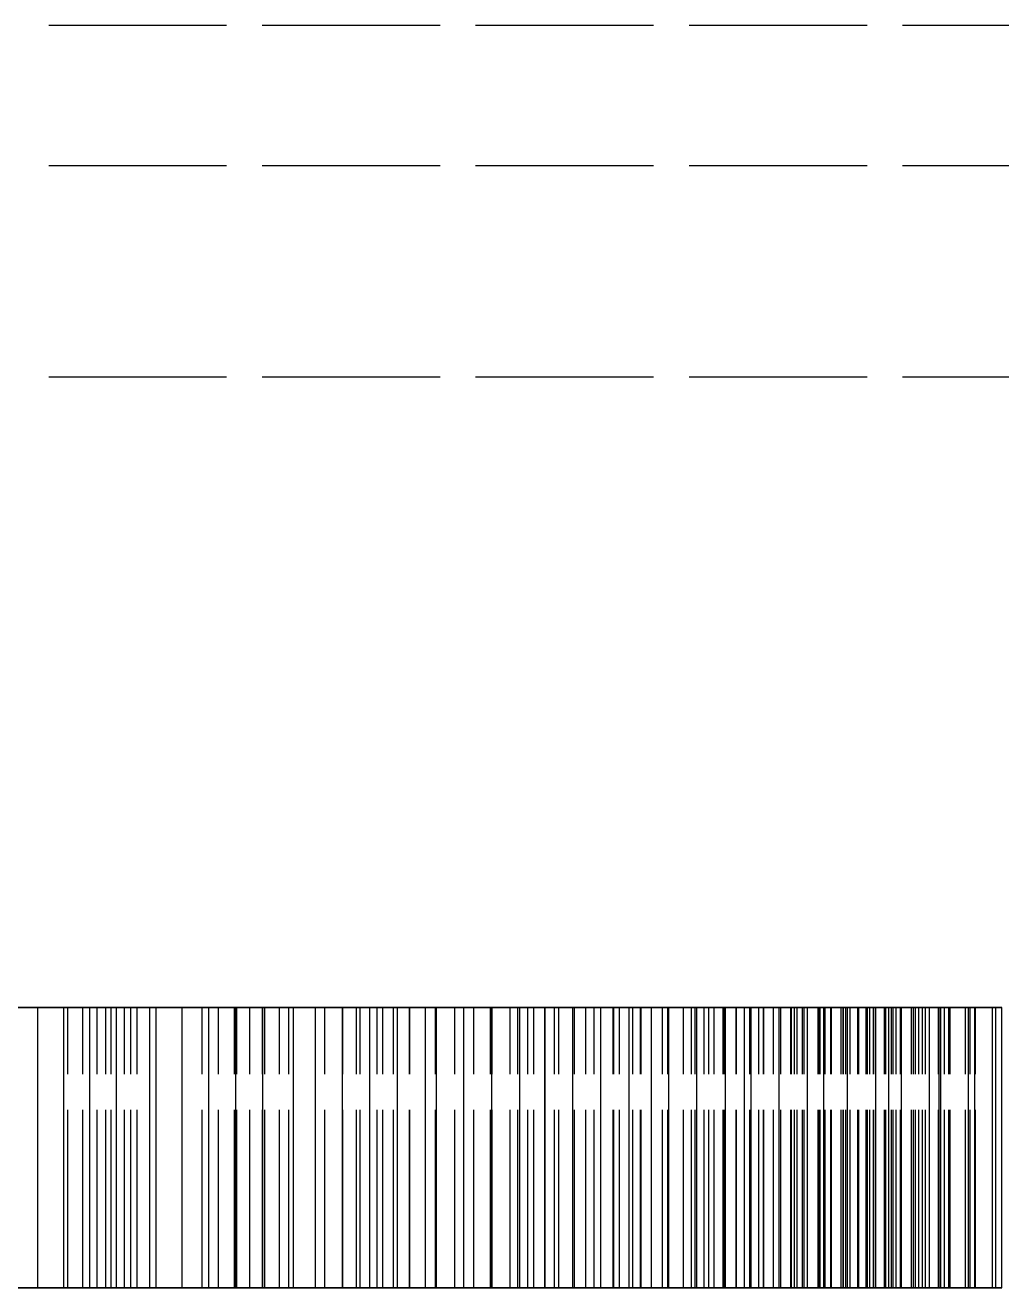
# Model space of a CAD drawing. Header units: millimetres. Extents: x -30 to 167, y -46 to 88.
# Drawn here: x 17.03 to 24, y 74.19 to 83.2 of the extents above; entities that cross this region are included whole.
import ezdxf

# ---------------------------------------------------------------- set-up
doc = ezdxf.new("R2010")
doc.units = ezdxf.units.MM
doc.linetypes.add('DASHED', pattern=[1.524, 1.27, -0.254])
doc.layers.add('HIDDEN', color=8, linetype='DASHED')
doc.layers.add('VISIBLE', color=7, linetype='CONTINUOUS')

msp = doc.modelspace()

# ---------------------------------------------------------------- linework, layer by layer
at = {"layer": 'HIDDEN'}
for p, q in [((-27, 83.20183), (27, 83.20183)), ((-27, 82.20183), (27, 82.20183)), ((-27, 80.69183), (27, 80.69183))]:
    msp.add_line(p, q, dxfattribs=at)
for points in [[(16.93831, 76.19183), (17.11903, 76.19183)], [(17.11903, 76.19183), (17.30323, 76.19183)], [(17.11903, 74.19183), (17.11903, 76.19183)], [(17.30323, 76.19183), (17.4907, 76.19183)], [(17.30323, 74.19183), (17.30323, 76.19183)], [(17.3323, 76.19183), (17.60332, 76.19183)], [(17.43919, 76.19183), (17.3323, 76.19183)], [(17.60332, 76.19183), (17.3323, 76.19183)], [(17.3323, 76.19183), (17.43919, 76.19183)], [(17.3323, 74.19183), (17.3323, 76.19183)], [(17.3323, 74.19183), (17.3323, 76.19183)], [(17.54205, 76.19183), (17.43919, 76.19183)], [(17.43919, 76.19183), (17.54205, 76.19183)], [(17.43919, 74.19183), (17.43919, 76.19183)], [(17.43919, 74.19183), (17.43919, 76.19183)], [(17.4907, 76.19183), (17.68129, 76.19183)], [(17.4907, 74.19183), (17.4907, 76.19183)], [(17.64112, 76.19183), (17.54205, 76.19183)], [(17.54205, 76.19183), (17.64112, 76.19183)], [(17.54205, 74.19183), (17.54205, 76.19183)], [(17.54205, 74.19183), (17.54205, 76.19183)], [(17.60332, 76.19183), (17.78194, 76.19183)], [(17.78194, 76.19183), (17.60332, 76.19183)], [(17.60332, 74.19183), (17.60332, 76.19183)], [(17.60332, 74.19183), (17.60332, 76.19183)], [(17.73656, 76.19183), (17.64112, 76.19183)], [(17.64112, 76.19183), (17.73656, 76.19183)], [(17.64112, 74.19183), (17.64112, 76.19183)], [(17.64112, 74.19183), (17.64112, 76.19183)], [(17.68129, 76.19183), (17.91705, 76.19183)], [(17.68129, 74.19183), (17.68129, 76.19183)], [(17.82851, 76.19183), (17.73656, 76.19183)], [(17.73656, 76.19183), (17.82851, 76.19183)], [(17.73656, 74.19183), (17.73656, 76.19183)], [(17.73656, 74.19183), (17.73656, 76.19183)], [(17.78194, 76.19183), (17.96426, 76.19183)], [(17.91705, 76.19183), (17.78194, 76.19183)], [(17.78194, 74.19183), (17.78194, 76.19183)], [(17.78194, 74.19183), (17.78194, 76.19183)], [(17.91705, 76.19183), (17.82851, 76.19183)], [(17.82851, 76.19183), (17.91705, 76.19183)], [(17.82851, 74.19183), (17.82851, 76.19183)], [(17.82851, 74.19183), (17.82851, 76.19183)], [(17.91705, 74.19183), (17.91705, 76.19183)], [(17.96426, 76.19183), (18.15002, 76.19183)], [(17.96426, 74.19183), (17.96426, 76.19183)], [(18.15002, 76.19183), (18.33897, 76.19183)], [(18.15002, 74.19183), (18.15002, 76.19183)], [(18.2907, 76.19183), (18.5397, 76.19183)], [(18.40825, 76.19183), (18.2907, 76.19183)], [(18.5397, 76.19183), (18.2907, 76.19183)], [(18.2907, 76.19183), (18.40825, 76.19183)], [(18.2907, 74.19183), (18.2907, 76.19183)], [(18.2907, 74.19183), (18.2907, 76.19183)], [(18.33897, 76.19183), (18.53094, 76.19183)], [(18.33897, 74.19183), (18.33897, 76.19183)], [(18.52207, 76.19183), (18.40825, 76.19183)], [(18.40825, 76.19183), (18.52207, 76.19183)], [(18.40825, 74.19183), (18.40825, 76.19183)], [(18.40825, 74.19183), (18.40825, 76.19183)], [(18.63238, 76.19183), (18.52207, 76.19183)], [(18.52207, 76.19183), (18.63238, 76.19183)], [(18.52207, 74.19183), (18.52207, 76.19183)], [(18.52207, 74.19183), (18.52207, 76.19183)], [(18.53094, 76.19183), (18.72577, 76.19183)], [(18.53094, 74.19183), (18.53094, 76.19183)], [(18.5397, 76.19183), (18.72315, 76.19183)], [(18.72315, 76.19183), (18.5397, 76.19183)], [(18.5397, 74.19183), (18.5397, 76.19183)], [(18.5397, 74.19183), (18.5397, 76.19183)], [(18.73933, 76.19183), (18.63238, 76.19183)], [(18.63238, 76.19183), (18.73933, 76.19183)], [(18.63238, 74.19183), (18.63238, 76.19183)], [(18.63238, 74.19183), (18.63238, 76.19183)], [(18.72315, 76.19183), (18.90999, 76.19183)], [(18.90999, 76.19183), (18.72315, 76.19183)], [(18.72315, 74.19183), (18.72315, 76.19183)], [(18.72315, 74.19183), (18.72315, 76.19183)], [(18.72577, 76.19183), (18.94359, 76.19183)], [(18.72577, 74.19183), (18.72577, 76.19183)], [(18.84304, 76.19183), (18.73933, 76.19183)], [(18.73933, 76.19183), (18.84304, 76.19183)], [(18.73933, 74.19183), (18.73933, 76.19183)], [(18.73933, 74.19183), (18.73933, 76.19183)], [(18.94359, 76.19183), (18.84304, 76.19183)], [(18.84304, 76.19183), (18.94359, 76.19183)], [(18.84304, 74.19183), (18.84304, 76.19183)], [(18.84304, 74.19183), (18.84304, 76.19183)], [(18.90999, 76.19183), (19.09994, 76.19183)], [(18.94359, 76.19183), (18.90999, 76.19183)], [(18.90999, 74.19183), (18.90999, 76.19183)], [(18.90999, 74.19183), (18.90999, 76.19183)], [(18.94359, 74.19183), (18.94359, 76.19183)], [(19.09994, 76.19183), (19.29281, 76.19183)], [(19.09994, 74.19183), (19.09994, 76.19183)], [(19.16741, 76.19183), (19.39329, 76.19183)], [(19.29509, 76.19183), (19.16741, 76.19183)], [(19.39329, 76.19183), (19.16741, 76.19183)], [(19.16741, 76.19183), (19.29509, 76.19183)], [(19.16741, 74.19183), (19.16741, 76.19183)], [(19.16741, 74.19183), (19.16741, 76.19183)], [(19.29281, 76.19183), (19.48841, 76.19183)], [(19.29281, 74.19183), (19.29281, 76.19183)], [(19.41937, 76.19183), (19.29509, 76.19183)], [(19.29509, 76.19183), (19.41937, 76.19183)], [(19.29509, 74.19183), (19.29509, 76.19183)], [(19.29509, 74.19183), (19.29509, 76.19183)], [(19.39329, 76.19183), (19.58074, 76.19183)], [(19.58074, 76.19183), (19.39329, 76.19183)], [(19.39329, 74.19183), (19.39329, 76.19183)], [(19.39329, 74.19183), (19.39329, 76.19183)], [(19.54043, 76.19183), (19.41937, 76.19183)], [(19.41937, 76.19183), (19.54043, 76.19183)], [(19.41937, 74.19183), (19.41937, 76.19183)], [(19.41937, 74.19183), (19.41937, 76.19183)], [(19.48841, 76.19183), (19.68661, 76.19183)], [(19.48841, 74.19183), (19.48841, 76.19183)], [(19.65842, 76.19183), (19.54043, 76.19183)], [(19.54043, 76.19183), (19.65842, 76.19183)], [(19.54043, 74.19183), (19.54043, 76.19183)], [(19.54043, 74.19183), (19.54043, 76.19183)], [(19.58074, 76.19183), (19.77125, 76.19183)], [(19.77125, 76.19183), (19.58074, 76.19183)], [(19.58074, 74.19183), (19.58074, 76.19183)], [(19.58074, 74.19183), (19.58074, 76.19183)], [(19.77342, 76.19183), (19.65842, 76.19183)], [(19.65842, 76.19183), (19.77342, 76.19183)], [(19.65842, 74.19183), (19.65842, 76.19183)], [(19.65842, 74.19183), (19.65842, 76.19183)], [(19.68661, 76.19183), (19.88552, 76.19183)], [(19.68661, 74.19183), (19.68661, 76.19183)], [(19.77125, 76.19183), (19.96456, 76.19183)], [(19.88552, 76.19183), (19.77125, 76.19183)], [(19.77125, 74.19183), (19.77125, 76.19183)], [(19.77125, 74.19183), (19.77125, 76.19183)], [(19.88552, 76.19183), (19.77342, 76.19183)], [(19.77342, 76.19183), (19.88552, 76.19183)], [(19.77342, 74.19183), (19.77342, 76.19183)], [(19.77342, 74.19183), (19.77342, 76.19183)], [(19.88552, 74.19183), (19.88552, 76.19183)], [(19.95852, 76.19183), (20.16025, 76.19183)], [(20.09575, 76.19183), (19.95852, 76.19183)], [(20.16025, 76.19183), (19.95852, 76.19183)], [(19.95852, 76.19183), (20.09575, 76.19183)], [(19.95852, 74.19183), (19.95852, 76.19183)], [(19.95852, 74.19183), (19.95852, 76.19183)], [(19.96456, 76.19183), (20.16048, 76.19183)], [(19.96456, 74.19183), (19.96456, 76.19183)], [(20.22993, 76.19183), (20.09575, 76.19183)], [(20.09575, 76.19183), (20.22993, 76.19183)], [(20.09575, 74.19183), (20.09575, 76.19183)], [(20.09575, 74.19183), (20.09575, 76.19183)], [(20.16025, 76.19183), (20.35088, 76.19183)], [(20.35088, 76.19183), (20.16025, 76.19183)], [(20.16025, 74.19183), (20.16025, 76.19183)], [(20.16025, 74.19183), (20.16025, 76.19183)], [(20.16048, 76.19183), (20.35885, 76.19183)], [(20.16048, 74.19183), (20.16048, 76.19183)], [(20.3612, 76.19183), (20.22993, 76.19183)], [(20.22993, 76.19183), (20.3612, 76.19183)], [(20.22993, 74.19183), (20.22993, 76.19183)], [(20.22993, 74.19183), (20.22993, 76.19183)], [(20.35088, 76.19183), (20.54421, 76.19183)], [(20.54421, 76.19183), (20.35088, 76.19183)], [(20.35088, 74.19183), (20.35088, 76.19183)], [(20.35088, 74.19183), (20.35088, 76.19183)], [(20.35885, 76.19183), (20.55953, 76.19183)], [(20.35885, 74.19183), (20.35885, 76.19183)], [(20.4897, 76.19183), (20.3612, 76.19183)], [(20.3612, 76.19183), (20.4897, 76.19183)], [(20.3612, 74.19183), (20.3612, 76.19183)], [(20.3612, 74.19183), (20.3612, 76.19183)], [(20.61549, 76.19183), (20.4897, 76.19183)], [(20.4897, 76.19183), (20.61549, 76.19183)], [(20.4897, 74.19183), (20.4897, 76.19183)], [(20.4897, 74.19183), (20.4897, 76.19183)], [(20.54421, 76.19183), (20.74001, 76.19183)], [(20.73864, 76.19183), (20.54421, 76.19183)], [(20.54421, 74.19183), (20.54421, 76.19183)], [(20.54421, 74.19183), (20.54421, 76.19183)], [(20.55953, 76.19183), (20.73864, 76.19183)], [(20.55953, 74.19183), (20.55953, 76.19183)], [(20.73864, 76.19183), (20.61549, 76.19183)], [(20.61549, 76.19183), (20.73864, 76.19183)], [(20.61549, 74.19183), (20.61549, 76.19183)], [(20.61549, 74.19183), (20.61549, 76.19183)], [(20.66048, 76.19183), (20.83718, 76.19183)], [(20.80667, 76.19183), (20.66048, 76.19183)], [(20.83718, 76.19183), (20.66048, 76.19183)], [(20.66048, 76.19183), (20.80667, 76.19183)], [(20.66048, 74.19183), (20.66048, 76.19183)], [(20.66048, 74.19183), (20.66048, 76.19183)], [(20.73864, 74.19183), (20.73864, 76.19183)], [(20.74001, 76.19183), (20.93811, 76.19183)], [(20.74001, 74.19183), (20.74001, 76.19183)], [(20.95014, 76.19183), (20.80667, 76.19183)], [(20.80667, 76.19183), (20.95014, 76.19183)], [(20.80667, 74.19183), (20.80667, 76.19183)], [(20.80667, 74.19183), (20.80667, 76.19183)], [(20.83718, 76.19183), (21.03013, 76.19183)], [(21.03013, 76.19183), (20.83718, 76.19183)], [(20.83718, 74.19183), (20.83718, 76.19183)], [(20.83718, 74.19183), (20.83718, 76.19183)], [(20.93811, 76.19183), (21.13835, 76.19183)], [(20.93811, 74.19183), (20.93811, 76.19183)], [(21.09104, 76.19183), (20.95014, 76.19183)], [(20.95014, 76.19183), (21.09104, 76.19183)], [(20.95014, 74.19183), (20.95014, 76.19183)], [(20.95014, 74.19183), (20.95014, 76.19183)], [(21.03013, 76.19183), (21.22542, 76.19183)], [(21.22542, 76.19183), (21.03013, 76.19183)], [(21.03013, 74.19183), (21.03013, 76.19183)], [(21.03013, 74.19183), (21.03013, 76.19183)], [(21.22947, 76.19183), (21.09104, 76.19183)], [(21.09104, 76.19183), (21.22947, 76.19183)], [(21.09104, 74.19183), (21.09104, 76.19183)], [(21.09104, 74.19183), (21.09104, 76.19183)], [(21.13835, 76.19183), (21.34062, 76.19183)], [(21.13835, 74.19183), (21.13835, 76.19183)], [(21.22542, 76.19183), (21.42283, 76.19183)], [(21.42283, 76.19183), (21.22542, 76.19183)], [(21.22542, 74.19183), (21.22542, 76.19183)], [(21.22542, 74.19183), (21.22542, 76.19183)], [(21.36548, 76.19183), (21.22947, 76.19183)], [(21.22947, 76.19183), (21.36548, 76.19183)], [(21.22947, 74.19183), (21.22947, 76.19183)], [(21.22947, 74.19183), (21.22947, 76.19183)], [(21.27017, 76.19183), (21.42104, 76.19183)], [(21.42465, 76.19183), (21.27017, 76.19183)], [(21.42104, 76.19183), (21.27017, 76.19183)], [(21.27017, 76.19183), (21.42465, 76.19183)], [(21.27017, 74.19183), (21.27017, 76.19183)], [(21.27017, 74.19183), (21.27017, 76.19183)], [(21.34062, 76.19183), (21.49914, 76.19183)], [(21.34062, 74.19183), (21.34062, 76.19183)], [(21.49914, 76.19183), (21.36548, 76.19183)], [(21.36548, 76.19183), (21.49914, 76.19183)], [(21.36548, 74.19183), (21.36548, 76.19183)], [(21.36548, 74.19183), (21.36548, 76.19183)], [(21.42104, 76.19183), (21.61545, 76.19183)], [(21.61545, 76.19183), (21.42104, 76.19183)], [(21.42104, 74.19183), (21.42104, 76.19183)], [(21.42104, 74.19183), (21.42104, 76.19183)], [(21.42283, 76.19183), (21.62222, 76.19183)], [(21.49914, 76.19183), (21.42283, 76.19183)], [(21.42283, 74.19183), (21.42283, 76.19183)], [(21.42283, 74.19183), (21.42283, 76.19183)], [(21.57678, 76.19183), (21.42465, 76.19183)], [(21.42465, 76.19183), (21.57678, 76.19183)], [(21.42465, 74.19183), (21.42465, 76.19183)], [(21.42465, 74.19183), (21.42465, 76.19183)], [(21.49914, 74.19183), (21.49914, 76.19183)], [(21.72668, 76.19183), (21.57678, 76.19183)], [(21.57678, 76.19183), (21.72668, 76.19183)], [(21.57678, 74.19183), (21.57678, 76.19183)], [(21.57678, 74.19183), (21.57678, 76.19183)], [(21.61545, 76.19183), (21.81182, 76.19183)], [(21.81182, 76.19183), (21.61545, 76.19183)], [(21.61545, 74.19183), (21.61545, 76.19183)], [(21.61545, 74.19183), (21.61545, 76.19183)], [(21.62222, 76.19183), (21.82345, 76.19183)], [(21.62222, 74.19183), (21.62222, 76.19183)], [(21.87442, 76.19183), (21.72668, 76.19183)], [(21.72668, 76.19183), (21.87442, 76.19183)], [(21.72668, 74.19183), (21.72668, 76.19183)], [(21.72668, 74.19183), (21.72668, 76.19183)], [(21.78487, 76.19183), (21.90923, 76.19183)], [(21.94695, 76.19183), (21.78487, 76.19183)], [(21.90923, 76.19183), (21.78487, 76.19183)], [(21.78487, 76.19183), (21.94695, 76.19183)], [(21.78487, 74.19183), (21.78487, 76.19183)], [(21.78487, 74.19183), (21.78487, 76.19183)], [(21.81182, 76.19183), (22.00998, 76.19183)], [(22.00998, 76.19183), (21.81182, 76.19183)], [(21.81182, 74.19183), (21.81182, 76.19183)], [(21.81182, 74.19183), (21.81182, 76.19183)], [(21.82345, 76.19183), (22.0264, 76.19183)], [(21.82345, 74.19183), (21.82345, 76.19183)], [(22.02005, 76.19183), (21.87442, 76.19183)], [(21.87442, 76.19183), (22.02005, 76.19183)], [(21.87442, 74.19183), (21.87442, 76.19183)], [(21.87442, 74.19183), (21.87442, 76.19183)], [(21.90923, 76.19183), (22.10424, 76.19183)], [(22.10424, 76.19183), (21.90923, 76.19183)], [(21.90923, 74.19183), (21.90923, 76.19183)], [(21.90923, 74.19183), (21.90923, 76.19183)], [(22.10706, 76.19183), (21.94695, 76.19183)], [(21.94695, 76.19183), (22.10706, 76.19183)], [(21.94695, 74.19183), (21.94695, 76.19183)], [(21.94695, 74.19183), (21.94695, 76.19183)], [(22.00998, 76.19183), (22.20977, 76.19183)], [(22.16361, 76.19183), (22.00998, 76.19183)], [(22.00998, 74.19183), (22.00998, 76.19183)], [(22.00998, 74.19183), (22.00998, 76.19183)], [(22.16361, 76.19183), (22.02005, 76.19183)], [(22.02005, 76.19183), (22.16361, 76.19183)], [(22.02005, 74.19183), (22.02005, 76.19183)], [(22.02005, 74.19183), (22.02005, 76.19183)], [(22.0264, 76.19183), (22.16361, 76.19183)], [(22.0264, 74.19183), (22.0264, 76.19183)], [(22.10424, 76.19183), (22.30081, 76.19183)], [(22.30081, 76.19183), (22.10424, 76.19183)], [(22.10424, 74.19183), (22.10424, 76.19183)], [(22.10424, 74.19183), (22.10424, 76.19183)], [(22.26528, 76.19183), (22.10706, 76.19183)], [(22.10706, 76.19183), (22.26528, 76.19183)], [(22.10706, 74.19183), (22.10706, 76.19183)], [(22.10706, 74.19183), (22.10706, 76.19183)], [(22.16361, 74.19183), (22.16361, 76.19183)], [(22.20226, 76.19183), (22.29957, 76.19183)], [(22.37123, 76.19183), (22.20226, 76.19183)], [(22.29957, 76.19183), (22.20226, 76.19183)], [(22.20226, 76.19183), (22.37123, 76.19183)], [(22.20226, 74.19183), (22.20226, 76.19183)], [(22.20226, 74.19183), (22.20226, 76.19183)], [(22.20977, 76.19183), (22.41108, 76.19183)], [(22.20977, 74.19183), (22.20977, 76.19183)], [(22.42167, 76.19183), (22.26528, 76.19183)], [(22.26528, 76.19183), (22.42167, 76.19183)], [(22.26528, 74.19183), (22.26528, 76.19183)], [(22.26528, 74.19183), (22.26528, 76.19183)], [(22.29957, 76.19183), (22.49429, 76.19183)], [(22.49429, 76.19183), (22.29957, 76.19183)], [(22.29957, 74.19183), (22.29957, 76.19183)], [(22.29957, 74.19183), (22.29957, 76.19183)], [(22.30081, 76.19183), (22.49882, 76.19183)], [(22.49882, 76.19183), (22.30081, 76.19183)], [(22.30081, 74.19183), (22.30081, 76.19183)], [(22.30081, 74.19183), (22.30081, 76.19183)], [(22.5386, 76.19183), (22.37123, 76.19183)], [(22.37123, 76.19183), (22.5386, 76.19183)], [(22.37123, 74.19183), (22.37123, 76.19183)], [(22.37123, 74.19183), (22.37123, 76.19183)], [(22.41108, 76.19183), (22.61381, 76.19183)], [(22.41108, 74.19183), (22.41108, 76.19183)], [(22.57627, 76.19183), (22.42167, 76.19183)], [(22.42167, 76.19183), (22.57627, 76.19183)], [(22.42167, 74.19183), (22.42167, 76.19183)], [(22.42167, 74.19183), (22.42167, 76.19183)], [(22.49429, 76.19183), (22.6902, 76.19183)], [(22.6902, 76.19183), (22.49429, 76.19183)], [(22.49429, 74.19183), (22.49429, 76.19183)], [(22.49429, 74.19183), (22.49429, 76.19183)], [(22.49882, 76.19183), (22.69812, 76.19183)], [(22.69812, 76.19183), (22.49882, 76.19183)], [(22.49882, 74.19183), (22.49882, 76.19183)], [(22.49882, 74.19183), (22.49882, 76.19183)], [(22.5205, 76.19183), (22.59032, 76.19183)], [(22.69559, 76.19183), (22.5205, 76.19183)], [(22.59032, 76.19183), (22.5205, 76.19183)], [(22.5205, 76.19183), (22.69559, 76.19183)], [(22.5205, 74.19183), (22.5205, 76.19183)], [(22.5205, 74.19183), (22.5205, 76.19183)], [(22.70444, 76.19183), (22.5386, 76.19183)], [(22.5386, 76.19183), (22.70444, 76.19183)], [(22.5386, 74.19183), (22.5386, 76.19183)], [(22.5386, 74.19183), (22.5386, 76.19183)], [(22.7291, 76.19183), (22.57627, 76.19183)], [(22.57627, 76.19183), (22.7291, 76.19183)], [(22.57627, 74.19183), (22.57627, 76.19183)], [(22.57627, 74.19183), (22.57627, 76.19183)], [(22.59032, 76.19183), (22.78389, 76.19183)], [(22.78389, 76.19183), (22.59032, 76.19183)], [(22.59032, 74.19183), (22.59032, 76.19183)], [(22.59032, 74.19183), (22.59032, 76.19183)], [(22.61381, 76.19183), (22.7291, 76.19183)], [(22.61381, 74.19183), (22.61381, 76.19183)], [(22.6902, 76.19183), (22.88717, 76.19183)], [(22.88717, 76.19183), (22.6902, 76.19183)], [(22.6902, 74.19183), (22.6902, 76.19183)], [(22.6902, 74.19183), (22.6902, 76.19183)], [(22.86948, 76.19183), (22.69559, 76.19183)], [(22.69559, 76.19183), (22.86948, 76.19183)], [(22.69559, 74.19183), (22.69559, 76.19183)], [(22.69559, 74.19183), (22.69559, 76.19183)], [(22.69812, 76.19183), (22.89861, 76.19183)], [(22.7291, 76.19183), (22.69812, 76.19183)], [(22.69812, 74.19183), (22.69812, 76.19183)], [(22.69812, 74.19183), (22.69812, 76.19183)], [(22.86879, 76.19183), (22.70444, 76.19183)], [(22.70444, 76.19183), (22.86879, 76.19183)], [(22.70444, 74.19183), (22.70444, 76.19183)], [(22.70444, 74.19183), (22.70444, 76.19183)], [(22.7291, 74.19183), (22.7291, 76.19183)], [(22.73815, 76.19183), (22.78017, 76.19183)], [(22.91859, 76.19183), (22.73815, 76.19183)], [(22.78017, 76.19183), (22.73815, 76.19183)], [(22.73815, 76.19183), (22.91859, 76.19183)], [(22.73815, 74.19183), (22.73815, 76.19183)], [(22.73815, 74.19183), (22.73815, 76.19183)], [(22.78017, 76.19183), (22.97173, 76.19183)], [(22.97173, 76.19183), (22.78017, 76.19183)], [(22.78017, 74.19183), (22.78017, 76.19183)], [(22.78017, 74.19183), (22.78017, 76.19183)], [(22.78389, 76.19183), (22.97825, 76.19183)], [(22.97825, 76.19183), (22.78389, 76.19183)], [(22.78389, 74.19183), (22.78389, 76.19183)], [(22.78389, 74.19183), (22.78389, 76.19183)], [(22.85425, 74.19183), (22.85425, 76.19183)], [(22.85425, 76.19183), (22.86828, 76.19183)], [(23.03922, 76.19183), (22.85425, 76.19183)], [(22.86828, 76.19183), (22.85425, 76.19183)], [(22.85425, 76.19183), (23.03922, 76.19183)], [(22.85425, 74.19183), (22.85425, 76.19183)], [(22.86828, 74.19183), (22.86828, 76.19183)], [(22.86828, 76.19183), (23.05696, 76.19183)], [(23.05696, 76.19183), (22.86828, 76.19183)], [(22.86828, 74.19183), (22.86828, 76.19183)], [(23.03166, 76.19183), (22.86879, 76.19183)], [(22.86879, 76.19183), (23.03166, 76.19183)], [(22.86879, 74.19183), (22.86879, 76.19183)], [(22.86879, 74.19183), (22.86879, 76.19183)], [(23.0422, 76.19183), (22.86948, 76.19183)], [(22.86948, 76.19183), (23.0422, 76.19183)], [(22.86948, 74.19183), (22.86948, 76.19183)], [(22.86948, 74.19183), (22.86948, 76.19183)], [(22.88717, 76.19183), (23.08509, 76.19183)], [(23.08509, 76.19183), (22.88717, 76.19183)], [(22.88717, 74.19183), (22.88717, 76.19183)], [(22.88717, 74.19183), (22.88717, 76.19183)], [(22.89861, 76.19183), (23.10021, 76.19183)], [(22.89861, 74.19183), (22.89861, 76.19183)], [(23.09822, 76.19183), (22.91859, 76.19183)], [(22.91859, 76.19183), (23.09822, 76.19183)], [(22.91859, 74.19183), (22.91859, 76.19183)], [(22.91859, 74.19183), (22.91859, 76.19183)], [(22.97173, 76.19183), (23.16368, 76.19183)], [(23.16368, 76.19183), (22.97173, 76.19183)], [(22.97173, 74.19183), (22.97173, 76.19183)], [(22.97173, 74.19183), (22.97173, 76.19183)], [(22.97825, 76.19183), (23.17331, 76.19183)], [(23.17331, 76.19183), (22.97825, 76.19183)], [(22.97825, 74.19183), (22.97825, 76.19183)], [(22.97825, 74.19183), (22.97825, 76.19183)], [(23.19307, 76.19183), (23.03166, 76.19183)], [(23.03166, 76.19183), (23.19307, 76.19183)], [(23.03166, 74.19183), (23.03166, 76.19183)], [(23.03166, 74.19183), (23.03166, 76.19183)], [(23.22379, 76.19183), (23.03922, 76.19183)], [(23.03922, 76.19183), (23.22379, 76.19183)], [(23.03922, 74.19183), (23.03922, 76.19183)], [(23.03922, 74.19183), (23.03922, 76.19183)], [(23.21377, 76.19183), (23.0422, 76.19183)], [(23.0422, 76.19183), (23.21377, 76.19183)], [(23.0422, 74.19183), (23.0422, 76.19183)], [(23.0422, 74.19183), (23.0422, 76.19183)], [(23.05696, 74.19183), (23.05696, 76.19183)], [(23.05696, 76.19183), (23.24564, 76.19183)], [(23.24564, 76.19183), (23.05696, 76.19183)], [(23.05696, 74.19183), (23.05696, 76.19183)], [(23.08509, 76.19183), (23.28388, 76.19183)], [(23.19307, 76.19183), (23.08509, 76.19183)], [(23.08509, 74.19183), (23.08509, 76.19183)], [(23.08509, 74.19183), (23.08509, 76.19183)], [(23.27705, 76.19183), (23.09822, 76.19183)], [(23.09822, 76.19183), (23.27705, 76.19183)], [(23.09822, 74.19183), (23.09822, 76.19183)], [(23.09822, 74.19183), (23.09822, 76.19183)], [(23.10021, 76.19183), (23.19307, 76.19183)], [(23.10021, 74.19183), (23.10021, 76.19183)], [(23.16368, 76.19183), (23.35594, 76.19183)], [(23.35594, 76.19183), (23.16368, 76.19183)], [(23.16368, 74.19183), (23.16368, 76.19183)], [(23.16368, 74.19183), (23.16368, 76.19183)], [(23.17331, 76.19183), (23.36896, 76.19183)], [(23.36896, 76.19183), (23.17331, 76.19183)], [(23.17331, 74.19183), (23.17331, 76.19183)], [(23.17331, 74.19183), (23.17331, 76.19183)], [(23.19307, 74.19183), (23.19307, 76.19183)], [(23.38419, 76.19183), (23.21377, 76.19183)], [(23.21377, 76.19183), (23.38419, 76.19183)], [(23.21377, 74.19183), (23.21377, 76.19183)], [(23.21377, 74.19183), (23.21377, 76.19183)], [(23.40793, 76.19183), (23.22379, 76.19183)], [(23.22379, 76.19183), (23.40793, 76.19183)], [(23.22379, 74.19183), (23.22379, 76.19183)], [(23.22379, 74.19183), (23.22379, 76.19183)], [(23.24564, 74.19183), (23.24564, 76.19183)], [(23.24564, 76.19183), (23.43427, 76.19183)], [(23.43427, 76.19183), (23.24564, 76.19183)], [(23.24564, 74.19183), (23.24564, 76.19183)], [(23.45507, 76.19183), (23.27705, 76.19183)], [(23.27705, 76.19183), (23.45507, 76.19183)], [(23.27705, 74.19183), (23.27705, 76.19183)], [(23.27705, 74.19183), (23.27705, 76.19183)], [(23.28388, 76.19183), (23.48345, 76.19183)], [(23.28388, 74.19183), (23.28388, 76.19183)], [(23.35594, 76.19183), (23.54846, 76.19183)], [(23.54846, 76.19183), (23.35594, 76.19183)], [(23.35594, 74.19183), (23.35594, 76.19183)], [(23.35594, 74.19183), (23.35594, 76.19183)], [(23.36896, 76.19183), (23.56515, 76.19183)], [(23.55345, 76.19183), (23.36896, 76.19183)], [(23.36896, 74.19183), (23.36896, 76.19183)], [(23.36896, 74.19183), (23.36896, 76.19183)], [(23.55345, 76.19183), (23.38419, 76.19183)], [(23.38419, 76.19183), (23.55345, 76.19183)], [(23.38419, 74.19183), (23.38419, 76.19183)], [(23.38419, 74.19183), (23.38419, 76.19183)], [(23.59161, 76.19183), (23.40793, 76.19183)], [(23.40793, 76.19183), (23.59161, 76.19183)], [(23.40793, 74.19183), (23.40793, 76.19183)], [(23.40793, 74.19183), (23.40793, 76.19183)], [(23.43427, 76.19183), (23.62279, 76.19183)], [(23.62279, 76.19183), (23.43427, 76.19183)], [(23.43427, 74.19183), (23.43427, 76.19183)], [(23.43427, 74.19183), (23.43427, 76.19183)], [(23.63227, 76.19183), (23.45507, 76.19183)], [(23.45507, 76.19183), (23.63227, 76.19183)], [(23.45507, 74.19183), (23.45507, 76.19183)], [(23.45507, 74.19183), (23.45507, 76.19183)], [(23.48345, 76.19183), (23.55345, 76.19183)], [(23.48345, 74.19183), (23.48345, 76.19183)], [(23.54846, 76.19183), (23.74118, 76.19183)], [(23.74118, 76.19183), (23.54846, 76.19183)], [(23.54846, 74.19183), (23.54846, 76.19183)], [(23.54846, 74.19183), (23.54846, 76.19183)], [(23.55345, 74.19183), (23.55345, 76.19183)], [(23.56515, 76.19183), (23.7618, 76.19183)], [(23.56515, 74.19183), (23.56515, 76.19183)], [(23.77481, 76.19183), (23.59161, 76.19183)], [(23.59161, 76.19183), (23.77481, 76.19183)], [(23.59161, 74.19183), (23.59161, 76.19183)], [(23.59161, 74.19183), (23.59161, 76.19183)], [(23.62279, 76.19183), (23.81117, 76.19183)], [(23.81117, 76.19183), (23.62279, 76.19183)], [(23.62279, 74.19183), (23.62279, 76.19183)], [(23.62279, 74.19183), (23.62279, 76.19183)], [(23.80865, 76.19183), (23.63227, 76.19183)], [(23.63227, 76.19183), (23.80865, 76.19183)], [(23.63227, 74.19183), (23.63227, 76.19183)], [(23.63227, 74.19183), (23.63227, 76.19183)], [(23.74118, 76.19183), (23.93403, 76.19183)], [(23.80865, 76.19183), (23.74118, 76.19183)], [(23.74118, 74.19183), (23.74118, 76.19183)], [(23.74118, 74.19183), (23.74118, 76.19183)], [(23.7618, 76.19183), (23.80865, 76.19183)], [(23.7618, 74.19183), (23.7618, 76.19183)], [(23.9575, 76.19183), (23.77481, 76.19183)], [(23.77481, 76.19183), (23.9575, 76.19183)], [(23.77481, 74.19183), (23.77481, 76.19183)], [(23.77481, 74.19183), (23.77481, 76.19183)], [(23.80865, 74.19183), (23.80865, 76.19183)], [(23.81117, 76.19183), (23.99936, 76.19183)], [(23.9575, 76.19183), (23.81117, 76.19183)], [(23.81117, 74.19183), (23.81117, 76.19183)], [(23.81117, 74.19183), (23.81117, 76.19183)], [(23.93403, 76.19183), (23.9575, 76.19183)], [(23.93403, 74.19183), (23.93403, 76.19183)], [(23.9575, 74.19183), (23.9575, 76.19183)], [(23.99936, 74.19183), (23.99936, 76.19183)], [(16.93831, 74.19183), (17.11903, 74.19183)], [(17.11903, 74.19183), (17.30323, 74.19183)], [(17.30323, 74.19183), (17.4907, 74.19183)], [(17.3323, 74.19183), (17.60332, 74.19183)], [(17.43919, 74.19183), (17.3323, 74.19183)], [(17.60332, 74.19183), (17.3323, 74.19183)], [(17.3323, 74.19183), (17.43919, 74.19183)], [(17.54205, 74.19183), (17.43919, 74.19183)], [(17.43919, 74.19183), (17.54205, 74.19183)], [(17.4907, 74.19183), (17.68129, 74.19183)], [(17.64112, 74.19183), (17.54205, 74.19183)], [(17.54205, 74.19183), (17.64112, 74.19183)], [(17.60332, 74.19183), (17.78194, 74.19183)], [(17.78194, 74.19183), (17.60332, 74.19183)], [(17.73656, 74.19183), (17.64112, 74.19183)], [(17.64112, 74.19183), (17.73656, 74.19183)], [(17.68129, 74.19183), (17.91705, 74.19183)], [(17.82851, 74.19183), (17.73656, 74.19183)], [(17.73656, 74.19183), (17.82851, 74.19183)], [(17.78194, 74.19183), (17.96426, 74.19183)], [(17.91705, 74.19183), (17.78194, 74.19183)], [(17.91705, 74.19183), (17.82851, 74.19183)], [(17.82851, 74.19183), (17.91705, 74.19183)], [(17.96426, 74.19183), (18.15002, 74.19183)], [(18.15002, 74.19183), (18.33897, 74.19183)], [(18.2907, 74.19183), (18.5397, 74.19183)], [(18.40825, 74.19183), (18.2907, 74.19183)], [(18.5397, 74.19183), (18.2907, 74.19183)], [(18.2907, 74.19183), (18.40825, 74.19183)], [(18.33897, 74.19183), (18.53094, 74.19183)], [(18.52207, 74.19183), (18.40825, 74.19183)], [(18.40825, 74.19183), (18.52207, 74.19183)], [(18.63238, 74.19183), (18.52207, 74.19183)], [(18.52207, 74.19183), (18.63238, 74.19183)], [(18.53094, 74.19183), (18.72577, 74.19183)], [(18.5397, 74.19183), (18.72315, 74.19183)], [(18.72315, 74.19183), (18.5397, 74.19183)], [(18.73933, 74.19183), (18.63238, 74.19183)], [(18.63238, 74.19183), (18.73933, 74.19183)], [(18.72315, 74.19183), (18.90999, 74.19183)], [(18.90999, 74.19183), (18.72315, 74.19183)], [(18.72577, 74.19183), (18.94359, 74.19183)], [(18.84304, 74.19183), (18.73933, 74.19183)], [(18.73933, 74.19183), (18.84304, 74.19183)], [(18.94359, 74.19183), (18.84304, 74.19183)], [(18.84304, 74.19183), (18.94359, 74.19183)], [(18.90999, 74.19183), (19.09994, 74.19183)], [(18.94359, 74.19183), (18.90999, 74.19183)], [(19.09994, 74.19183), (19.29281, 74.19183)], [(19.16741, 74.19183), (19.39329, 74.19183)], [(19.29509, 74.19183), (19.16741, 74.19183)], [(19.39329, 74.19183), (19.16741, 74.19183)], [(19.16741, 74.19183), (19.29509, 74.19183)], [(19.29281, 74.19183), (19.48841, 74.19183)], [(19.41937, 74.19183), (19.29509, 74.19183)], [(19.29509, 74.19183), (19.41937, 74.19183)], [(19.39329, 74.19183), (19.58074, 74.19183)], [(19.58074, 74.19183), (19.39329, 74.19183)], [(19.54043, 74.19183), (19.41937, 74.19183)], [(19.41937, 74.19183), (19.54043, 74.19183)], [(19.48841, 74.19183), (19.68661, 74.19183)], [(19.65842, 74.19183), (19.54043, 74.19183)], [(19.54043, 74.19183), (19.65842, 74.19183)], [(19.58074, 74.19183), (19.77125, 74.19183)], [(19.77125, 74.19183), (19.58074, 74.19183)], [(19.77342, 74.19183), (19.65842, 74.19183)], [(19.65842, 74.19183), (19.77342, 74.19183)], [(19.68661, 74.19183), (19.88552, 74.19183)], [(19.77125, 74.19183), (19.96456, 74.19183)], [(19.88552, 74.19183), (19.77125, 74.19183)], [(19.88552, 74.19183), (19.77342, 74.19183)], [(19.77342, 74.19183), (19.88552, 74.19183)], [(19.95852, 74.19183), (20.16025, 74.19183)], [(20.09575, 74.19183), (19.95852, 74.19183)], [(20.16025, 74.19183), (19.95852, 74.19183)], [(19.95852, 74.19183), (20.09575, 74.19183)], [(19.96456, 74.19183), (20.16048, 74.19183)], [(20.22993, 74.19183), (20.09575, 74.19183)], [(20.09575, 74.19183), (20.22993, 74.19183)], [(20.16025, 74.19183), (20.35088, 74.19183)], [(20.35088, 74.19183), (20.16025, 74.19183)], [(20.16048, 74.19183), (20.35885, 74.19183)], [(20.3612, 74.19183), (20.22993, 74.19183)], [(20.22993, 74.19183), (20.3612, 74.19183)], [(20.35088, 74.19183), (20.54421, 74.19183)], [(20.54421, 74.19183), (20.35088, 74.19183)], [(20.35885, 74.19183), (20.55953, 74.19183)], [(20.4897, 74.19183), (20.3612, 74.19183)], [(20.3612, 74.19183), (20.4897, 74.19183)], [(20.61549, 74.19183), (20.4897, 74.19183)], [(20.4897, 74.19183), (20.61549, 74.19183)], [(20.54421, 74.19183), (20.74001, 74.19183)], [(20.73864, 74.19183), (20.54421, 74.19183)], [(20.55953, 74.19183), (20.73864, 74.19183)], [(20.73864, 74.19183), (20.61549, 74.19183)], [(20.61549, 74.19183), (20.73864, 74.19183)], [(20.66048, 74.19183), (20.83718, 74.19183)], [(20.80667, 74.19183), (20.66048, 74.19183)], [(20.83718, 74.19183), (20.66048, 74.19183)], [(20.66048, 74.19183), (20.80667, 74.19183)], [(20.74001, 74.19183), (20.93811, 74.19183)], [(20.95014, 74.19183), (20.80667, 74.19183)], [(20.80667, 74.19183), (20.95014, 74.19183)], [(20.83718, 74.19183), (21.03013, 74.19183)], [(21.03013, 74.19183), (20.83718, 74.19183)], [(20.93811, 74.19183), (21.13835, 74.19183)], [(21.09104, 74.19183), (20.95014, 74.19183)], [(20.95014, 74.19183), (21.09104, 74.19183)], [(21.03013, 74.19183), (21.22542, 74.19183)], [(21.22542, 74.19183), (21.03013, 74.19183)], [(21.22947, 74.19183), (21.09104, 74.19183)], [(21.09104, 74.19183), (21.22947, 74.19183)], [(21.13835, 74.19183), (21.34062, 74.19183)], [(21.22542, 74.19183), (21.42283, 74.19183)], [(21.42283, 74.19183), (21.22542, 74.19183)], [(21.36548, 74.19183), (21.22947, 74.19183)], [(21.22947, 74.19183), (21.36548, 74.19183)], [(21.27017, 74.19183), (21.42104, 74.19183)], [(21.42465, 74.19183), (21.27017, 74.19183)], [(21.42104, 74.19183), (21.27017, 74.19183)], [(21.27017, 74.19183), (21.42465, 74.19183)], [(21.34062, 74.19183), (21.49914, 74.19183)], [(21.49914, 74.19183), (21.36548, 74.19183)], [(21.36548, 74.19183), (21.49914, 74.19183)], [(21.42104, 74.19183), (21.61545, 74.19183)], [(21.61545, 74.19183), (21.42104, 74.19183)], [(21.42283, 74.19183), (21.62222, 74.19183)], [(21.49914, 74.19183), (21.42283, 74.19183)], [(21.57678, 74.19183), (21.42465, 74.19183)], [(21.42465, 74.19183), (21.57678, 74.19183)], [(21.72668, 74.19183), (21.57678, 74.19183)], [(21.57678, 74.19183), (21.72668, 74.19183)], [(21.61545, 74.19183), (21.81182, 74.19183)], [(21.81182, 74.19183), (21.61545, 74.19183)], [(21.62222, 74.19183), (21.82345, 74.19183)], [(21.87442, 74.19183), (21.72668, 74.19183)], [(21.72668, 74.19183), (21.87442, 74.19183)], [(21.78487, 74.19183), (21.90923, 74.19183)], [(21.94695, 74.19183), (21.78487, 74.19183)], [(21.90923, 74.19183), (21.78487, 74.19183)], [(21.78487, 74.19183), (21.94695, 74.19183)], [(21.81182, 74.19183), (22.00998, 74.19183)], [(22.00998, 74.19183), (21.81182, 74.19183)], [(21.82345, 74.19183), (22.0264, 74.19183)], [(22.02005, 74.19183), (21.87442, 74.19183)], [(21.87442, 74.19183), (22.02005, 74.19183)], [(21.90923, 74.19183), (22.10424, 74.19183)], [(22.10424, 74.19183), (21.90923, 74.19183)], [(22.10706, 74.19183), (21.94695, 74.19183)], [(21.94695, 74.19183), (22.10706, 74.19183)], [(22.00998, 74.19183), (22.20977, 74.19183)], [(22.16361, 74.19183), (22.00998, 74.19183)], [(22.16361, 74.19183), (22.02005, 74.19183)], [(22.02005, 74.19183), (22.16361, 74.19183)], [(22.0264, 74.19183), (22.16361, 74.19183)], [(22.10424, 74.19183), (22.30081, 74.19183)], [(22.30081, 74.19183), (22.10424, 74.19183)], [(22.26528, 74.19183), (22.10706, 74.19183)], [(22.10706, 74.19183), (22.26528, 74.19183)], [(22.20226, 74.19183), (22.29957, 74.19183)], [(22.37123, 74.19183), (22.20226, 74.19183)], [(22.29957, 74.19183), (22.20226, 74.19183)], [(22.20226, 74.19183), (22.37123, 74.19183)], [(22.20977, 74.19183), (22.41108, 74.19183)], [(22.42167, 74.19183), (22.26528, 74.19183)], [(22.26528, 74.19183), (22.42167, 74.19183)], [(22.29957, 74.19183), (22.49429, 74.19183)], [(22.49429, 74.19183), (22.29957, 74.19183)], [(22.30081, 74.19183), (22.49882, 74.19183)], [(22.49882, 74.19183), (22.30081, 74.19183)], [(22.5386, 74.19183), (22.37123, 74.19183)], [(22.37123, 74.19183), (22.5386, 74.19183)], [(22.41108, 74.19183), (22.61381, 74.19183)], [(22.57627, 74.19183), (22.42167, 74.19183)], [(22.42167, 74.19183), (22.57627, 74.19183)], [(22.49429, 74.19183), (22.6902, 74.19183)], [(22.6902, 74.19183), (22.49429, 74.19183)], [(22.49882, 74.19183), (22.69812, 74.19183)], [(22.69812, 74.19183), (22.49882, 74.19183)], [(22.5205, 74.19183), (22.59032, 74.19183)], [(22.69559, 74.19183), (22.5205, 74.19183)], [(22.59032, 74.19183), (22.5205, 74.19183)], [(22.5205, 74.19183), (22.69559, 74.19183)], [(22.70444, 74.19183), (22.5386, 74.19183)], [(22.5386, 74.19183), (22.70444, 74.19183)], [(22.7291, 74.19183), (22.57627, 74.19183)], [(22.57627, 74.19183), (22.7291, 74.19183)], [(22.59032, 74.19183), (22.78389, 74.19183)], [(22.78389, 74.19183), (22.59032, 74.19183)], [(22.61381, 74.19183), (22.7291, 74.19183)], [(22.6902, 74.19183), (22.88717, 74.19183)], [(22.88717, 74.19183), (22.6902, 74.19183)], [(22.86948, 74.19183), (22.69559, 74.19183)], [(22.69559, 74.19183), (22.86948, 74.19183)], [(22.69812, 74.19183), (22.89861, 74.19183)], [(22.7291, 74.19183), (22.69812, 74.19183)], [(22.86879, 74.19183), (22.70444, 74.19183)], [(22.70444, 74.19183), (22.86879, 74.19183)], [(22.73815, 74.19183), (22.78017, 74.19183)], [(22.91859, 74.19183), (22.73815, 74.19183)], [(22.78017, 74.19183), (22.73815, 74.19183)], [(22.73815, 74.19183), (22.91859, 74.19183)], [(22.78017, 74.19183), (22.97173, 74.19183)], [(22.97173, 74.19183), (22.78017, 74.19183)], [(22.78389, 74.19183), (22.97825, 74.19183)], [(22.97825, 74.19183), (22.78389, 74.19183)], [(22.85425, 74.19183), (22.86828, 74.19183)], [(23.03922, 74.19183), (22.85425, 74.19183)], [(22.86828, 74.19183), (22.85425, 74.19183)], [(22.85425, 74.19183), (23.03922, 74.19183)], [(22.86828, 74.19183), (23.05696, 74.19183)], [(23.05696, 74.19183), (22.86828, 74.19183)], [(23.03166, 74.19183), (22.86879, 74.19183)], [(22.86879, 74.19183), (23.03166, 74.19183)], [(23.0422, 74.19183), (22.86948, 74.19183)], [(22.86948, 74.19183), (23.0422, 74.19183)], [(22.88717, 74.19183), (23.08509, 74.19183)], [(23.08509, 74.19183), (22.88717, 74.19183)], [(22.89861, 74.19183), (23.10021, 74.19183)], [(23.09822, 74.19183), (22.91859, 74.19183)], [(22.91859, 74.19183), (23.09822, 74.19183)], [(22.97173, 74.19183), (23.16368, 74.19183)], [(23.16368, 74.19183), (22.97173, 74.19183)], [(22.97825, 74.19183), (23.17331, 74.19183)], [(23.17331, 74.19183), (22.97825, 74.19183)], [(23.19307, 74.19183), (23.03166, 74.19183)], [(23.03166, 74.19183), (23.19307, 74.19183)], [(23.22379, 74.19183), (23.03922, 74.19183)], [(23.03922, 74.19183), (23.22379, 74.19183)], [(23.21377, 74.19183), (23.0422, 74.19183)], [(23.0422, 74.19183), (23.21377, 74.19183)], [(23.05696, 74.19183), (23.24564, 74.19183)], [(23.24564, 74.19183), (23.05696, 74.19183)], [(23.08509, 74.19183), (23.28388, 74.19183)], [(23.19307, 74.19183), (23.08509, 74.19183)], [(23.27705, 74.19183), (23.09822, 74.19183)], [(23.09822, 74.19183), (23.27705, 74.19183)], [(23.10021, 74.19183), (23.19307, 74.19183)], [(23.16368, 74.19183), (23.35594, 74.19183)], [(23.35594, 74.19183), (23.16368, 74.19183)], [(23.17331, 74.19183), (23.36896, 74.19183)], [(23.36896, 74.19183), (23.17331, 74.19183)], [(23.38419, 74.19183), (23.21377, 74.19183)], [(23.21377, 74.19183), (23.38419, 74.19183)], [(23.40793, 74.19183), (23.22379, 74.19183)], [(23.22379, 74.19183), (23.40793, 74.19183)], [(23.24564, 74.19183), (23.43427, 74.19183)], [(23.43427, 74.19183), (23.24564, 74.19183)], [(23.45507, 74.19183), (23.27705, 74.19183)], [(23.27705, 74.19183), (23.45507, 74.19183)], [(23.28388, 74.19183), (23.48345, 74.19183)], [(23.35594, 74.19183), (23.54846, 74.19183)], [(23.54846, 74.19183), (23.35594, 74.19183)], [(23.36896, 74.19183), (23.56515, 74.19183)], [(23.55345, 74.19183), (23.36896, 74.19183)], [(23.55345, 74.19183), (23.38419, 74.19183)], [(23.38419, 74.19183), (23.55345, 74.19183)], [(23.59161, 74.19183), (23.40793, 74.19183)], [(23.40793, 74.19183), (23.59161, 74.19183)], [(23.43427, 74.19183), (23.62279, 74.19183)], [(23.62279, 74.19183), (23.43427, 74.19183)], [(23.63227, 74.19183), (23.45507, 74.19183)], [(23.45507, 74.19183), (23.63227, 74.19183)], [(23.48345, 74.19183), (23.55345, 74.19183)], [(23.54846, 74.19183), (23.74118, 74.19183)], [(23.74118, 74.19183), (23.54846, 74.19183)], [(23.56515, 74.19183), (23.7618, 74.19183)], [(23.77481, 74.19183), (23.59161, 74.19183)], [(23.59161, 74.19183), (23.77481, 74.19183)], [(23.62279, 74.19183), (23.81117, 74.19183)], [(23.81117, 74.19183), (23.62279, 74.19183)], [(23.80865, 74.19183), (23.63227, 74.19183)], [(23.63227, 74.19183), (23.80865, 74.19183)], [(23.74118, 74.19183), (23.93403, 74.19183)], [(23.80865, 74.19183), (23.74118, 74.19183)], [(23.7618, 74.19183), (23.80865, 74.19183)], [(23.9575, 74.19183), (23.77481, 74.19183)], [(23.77481, 74.19183), (23.9575, 74.19183)], [(23.81117, 74.19183), (23.99936, 74.19183)], [(23.9575, 74.19183), (23.81117, 74.19183)], [(23.93403, 74.19183), (23.9575, 74.19183)]]:
    msp.add_lwpolyline(points, dxfattribs=at)
at = {"layer": 'VISIBLE'}
for points in [[(17.11903, 76.19183), (16.93831, 76.19183)], [(17.30323, 76.19183), (17.11903, 76.19183)], [(17.11903, 74.19183), (17.11903, 76.19183)], [(17.4907, 76.19183), (17.30323, 76.19183)], [(17.30323, 74.19183), (17.30323, 76.19183)], [(17.68129, 76.19183), (17.4907, 76.19183)], [(17.4907, 74.19183), (17.4907, 76.19183)], [(17.91705, 76.19183), (17.68129, 76.19183)], [(17.68129, 74.19183), (17.68129, 76.19183)], [(17.96426, 76.19183), (17.91705, 76.19183)], [(17.91705, 74.19183), (17.91705, 76.19183)], [(18.15002, 76.19183), (17.96426, 76.19183)], [(17.96426, 74.19183), (17.96426, 76.19183)], [(18.33897, 76.19183), (18.15002, 76.19183)], [(18.15002, 74.19183), (18.15002, 76.19183)], [(18.53094, 76.19183), (18.33897, 76.19183)], [(18.33897, 74.19183), (18.33897, 76.19183)], [(18.72577, 76.19183), (18.53094, 76.19183)], [(18.53094, 74.19183), (18.53094, 76.19183)], [(18.94359, 76.19183), (18.72577, 76.19183)], [(18.72577, 74.19183), (18.72577, 76.19183)], [(19.09994, 76.19183), (18.94359, 76.19183)], [(18.94359, 74.19183), (18.94359, 76.19183)], [(19.29281, 76.19183), (19.09994, 76.19183)], [(19.09994, 74.19183), (19.09994, 76.19183)], [(19.48841, 76.19183), (19.29281, 76.19183)], [(19.29281, 74.19183), (19.29281, 76.19183)], [(19.68661, 76.19183), (19.48841, 76.19183)], [(19.48841, 74.19183), (19.48841, 76.19183)], [(19.88552, 76.19183), (19.68661, 76.19183)], [(19.68661, 74.19183), (19.68661, 76.19183)], [(19.96456, 76.19183), (19.88552, 76.19183)], [(19.88552, 74.19183), (19.88552, 76.19183)], [(20.16048, 76.19183), (19.96456, 76.19183)], [(19.96456, 74.19183), (19.96456, 76.19183)], [(20.35885, 76.19183), (20.16048, 76.19183)], [(20.16048, 74.19183), (20.16048, 76.19183)], [(20.55953, 76.19183), (20.35885, 76.19183)], [(20.35885, 74.19183), (20.35885, 76.19183)], [(20.73864, 76.19183), (20.55953, 76.19183)], [(20.55953, 74.19183), (20.55953, 76.19183)], [(20.74001, 76.19183), (20.73864, 76.19183)], [(20.73864, 74.19183), (20.73864, 76.19183)], [(20.93811, 76.19183), (20.74001, 76.19183)], [(20.74001, 74.19183), (20.74001, 76.19183)], [(21.13835, 76.19183), (20.93811, 76.19183)], [(20.93811, 74.19183), (20.93811, 76.19183)], [(21.34062, 76.19183), (21.13835, 76.19183)], [(21.13835, 74.19183), (21.13835, 76.19183)], [(21.49914, 76.19183), (21.34062, 76.19183)], [(21.34062, 74.19183), (21.34062, 76.19183)], [(21.62222, 76.19183), (21.49914, 76.19183)], [(21.49914, 74.19183), (21.49914, 76.19183)], [(21.82345, 76.19183), (21.62222, 76.19183)], [(21.62222, 74.19183), (21.62222, 76.19183)], [(22.0264, 76.19183), (21.82345, 76.19183)], [(21.82345, 74.19183), (21.82345, 76.19183)], [(22.16361, 76.19183), (22.0264, 76.19183)], [(22.0264, 74.19183), (22.0264, 76.19183)], [(22.20977, 76.19183), (22.16361, 76.19183)], [(22.16361, 74.19183), (22.16361, 76.19183)], [(22.41108, 76.19183), (22.20977, 76.19183)], [(22.20977, 74.19183), (22.20977, 76.19183)], [(22.61381, 76.19183), (22.41108, 76.19183)], [(22.41108, 74.19183), (22.41108, 76.19183)], [(22.7291, 76.19183), (22.61381, 76.19183)], [(22.61381, 74.19183), (22.61381, 76.19183)], [(22.89861, 76.19183), (22.7291, 76.19183)], [(22.7291, 74.19183), (22.7291, 76.19183)], [(23.10021, 76.19183), (22.89861, 76.19183)], [(22.89861, 74.19183), (22.89861, 76.19183)], [(23.19307, 76.19183), (23.10021, 76.19183)], [(23.10021, 74.19183), (23.10021, 76.19183)], [(23.28388, 76.19183), (23.19307, 76.19183)], [(23.19307, 74.19183), (23.19307, 76.19183)], [(23.48345, 76.19183), (23.28388, 76.19183)], [(23.28388, 74.19183), (23.28388, 76.19183)], [(23.55345, 76.19183), (23.48345, 76.19183)], [(23.48345, 74.19183), (23.48345, 76.19183)], [(23.56515, 76.19183), (23.55345, 76.19183)], [(23.55345, 74.19183), (23.55345, 76.19183)], [(23.7618, 76.19183), (23.56515, 76.19183)], [(23.56515, 74.19183), (23.56515, 76.19183)], [(23.80865, 76.19183), (23.7618, 76.19183)], [(23.7618, 74.19183), (23.7618, 76.19183)], [(23.93403, 76.19183), (23.80865, 76.19183)], [(23.80865, 74.19183), (23.80865, 76.19183)], [(23.9575, 76.19183), (23.93403, 76.19183)], [(23.93403, 74.19183), (23.93403, 76.19183)], [(23.99936, 76.19183), (23.9575, 76.19183)], [(23.9575, 74.19183), (23.9575, 76.19183)], [(23.99936, 74.19183), (23.99936, 76.19183)], [(17.11903, 74.19183), (16.93831, 74.19183)], [(17.30323, 74.19183), (17.11903, 74.19183)], [(17.4907, 74.19183), (17.30323, 74.19183)], [(17.68129, 74.19183), (17.4907, 74.19183)], [(17.91705, 74.19183), (17.68129, 74.19183)], [(17.96426, 74.19183), (17.91705, 74.19183)], [(18.15002, 74.19183), (17.96426, 74.19183)], [(18.33897, 74.19183), (18.15002, 74.19183)], [(18.53094, 74.19183), (18.33897, 74.19183)], [(18.72577, 74.19183), (18.53094, 74.19183)], [(18.94359, 74.19183), (18.72577, 74.19183)], [(19.09994, 74.19183), (18.94359, 74.19183)], [(19.29281, 74.19183), (19.09994, 74.19183)], [(19.48841, 74.19183), (19.29281, 74.19183)], [(19.68661, 74.19183), (19.48841, 74.19183)], [(19.88552, 74.19183), (19.68661, 74.19183)], [(19.96456, 74.19183), (19.88552, 74.19183)], [(20.16048, 74.19183), (19.96456, 74.19183)], [(20.35885, 74.19183), (20.16048, 74.19183)], [(20.55953, 74.19183), (20.35885, 74.19183)], [(20.73864, 74.19183), (20.55953, 74.19183)], [(20.74001, 74.19183), (20.73864, 74.19183)], [(20.93811, 74.19183), (20.74001, 74.19183)], [(21.13835, 74.19183), (20.93811, 74.19183)], [(21.34062, 74.19183), (21.13835, 74.19183)], [(21.49914, 74.19183), (21.34062, 74.19183)], [(21.62222, 74.19183), (21.49914, 74.19183)], [(21.82345, 74.19183), (21.62222, 74.19183)], [(22.0264, 74.19183), (21.82345, 74.19183)], [(22.16361, 74.19183), (22.0264, 74.19183)], [(22.20977, 74.19183), (22.16361, 74.19183)], [(22.41108, 74.19183), (22.20977, 74.19183)], [(22.61381, 74.19183), (22.41108, 74.19183)], [(22.7291, 74.19183), (22.61381, 74.19183)], [(22.89861, 74.19183), (22.7291, 74.19183)], [(23.10021, 74.19183), (22.89861, 74.19183)], [(23.19307, 74.19183), (23.10021, 74.19183)], [(23.28388, 74.19183), (23.19307, 74.19183)], [(23.48345, 74.19183), (23.28388, 74.19183)], [(23.55345, 74.19183), (23.48345, 74.19183)], [(23.56515, 74.19183), (23.55345, 74.19183)], [(23.7618, 74.19183), (23.56515, 74.19183)], [(23.80865, 74.19183), (23.7618, 74.19183)], [(23.93403, 74.19183), (23.80865, 74.19183)], [(23.9575, 74.19183), (23.93403, 74.19183)], [(23.99936, 74.19183), (23.9575, 74.19183)]]:
    msp.add_lwpolyline(points, dxfattribs=at)

doc.saveas('drawing.dxf')
